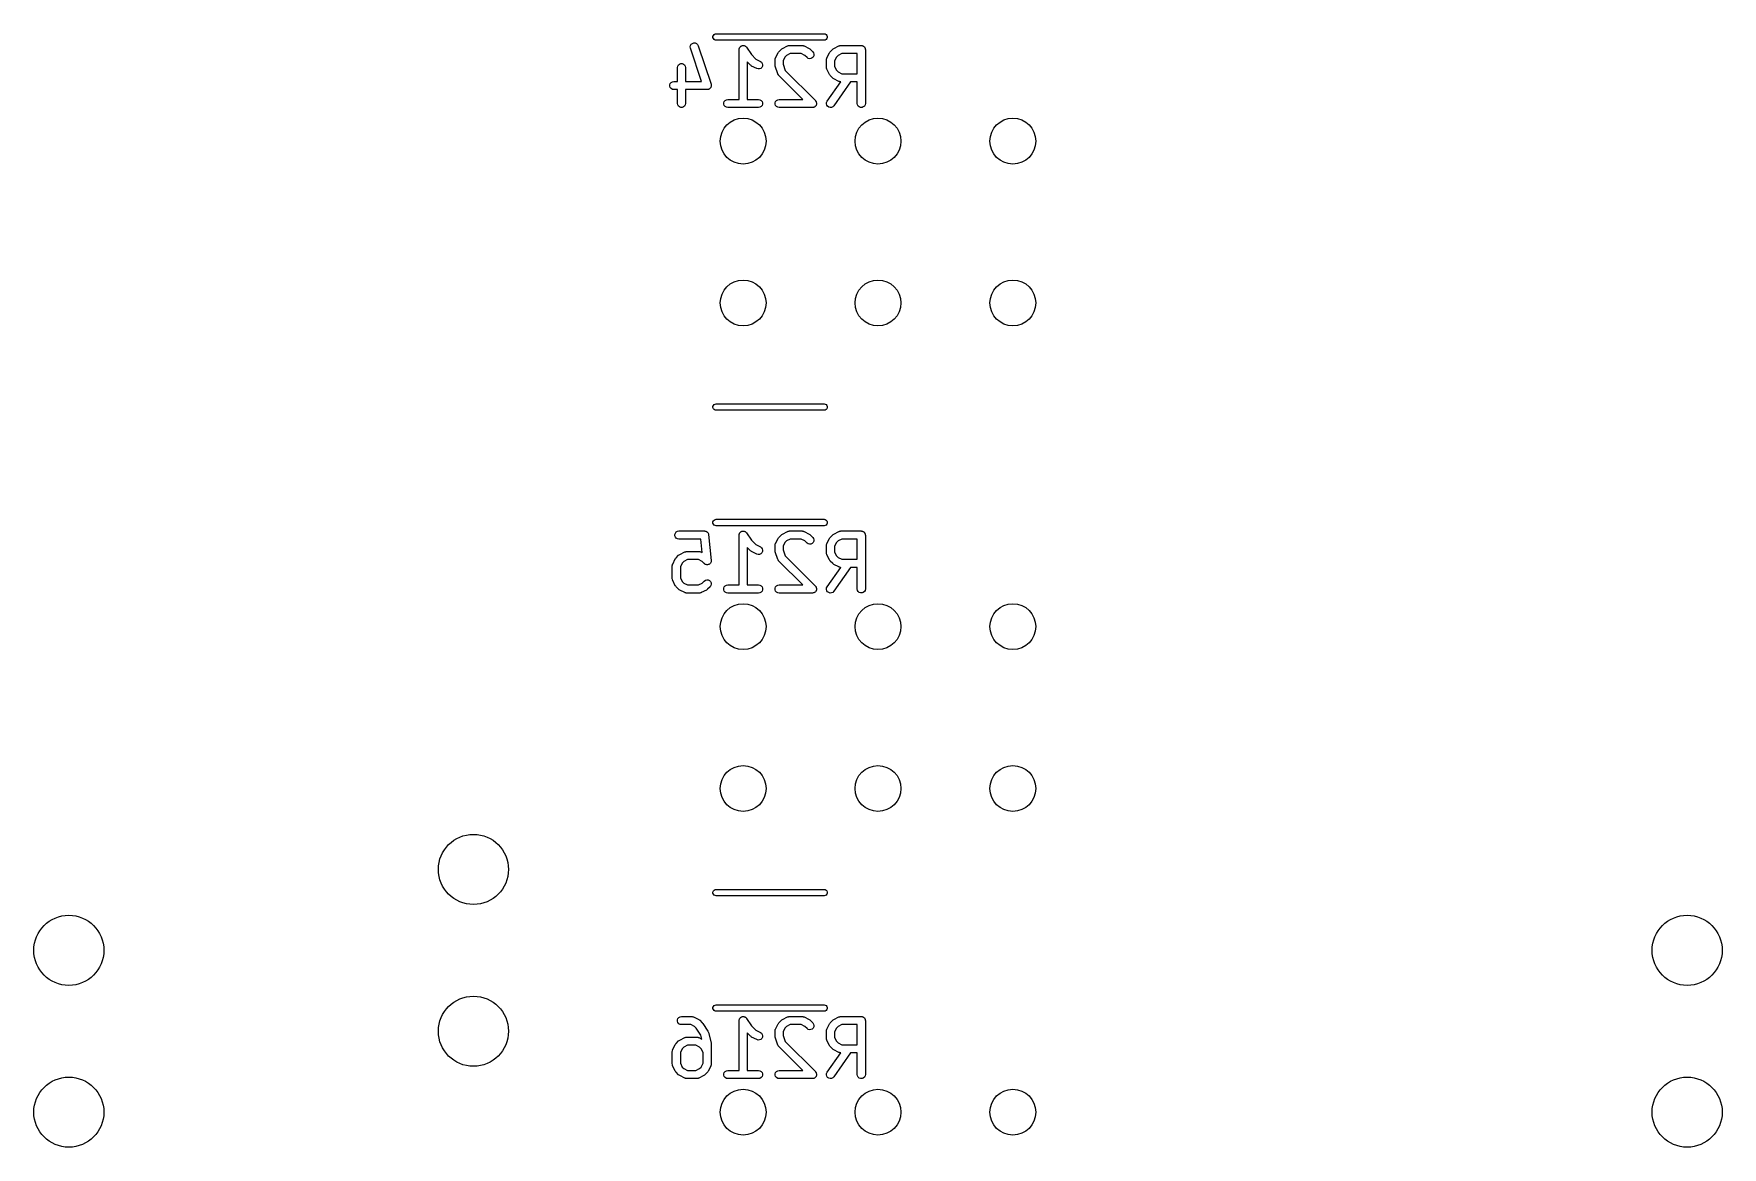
# Model space of a CAD drawing. Extents: x 25 to 326, y -201 to -21.
# Drawn here: x 59.35 to 90.65, y -200.65 to -180.01 of the extents above; entities that cross this region are included whole.
import ezdxf

# ---------------------------------------------------------------- set-up
doc = ezdxf.new("R2010")
doc.units = 0
doc.header["$MEASUREMENT"] = 0
doc.layers.add('BLACK', color=7, linetype='CONTINUOUS')

msp = doc.modelspace()

# ---------------------------------------------------------------- linework, layer by layer
at = {"layer": 'Black'}
for p, q in [((71.5203, -180.253), (71.5255, -180.227)), ((71.5241, -180.278), (71.5203, -180.253)), ((71.7293, -180.894), (71.5241, -180.278)), ((71.5255, -180.227), (71.5391, -180.205)), ((71.5391, -180.205), (71.5595, -180.189)), ((71.5595, -180.189), (71.5842, -180.181)), ((71.5842, -180.181), (71.6103, -180.181)), ((71.6103, -180.181), (71.6345, -180.191)), ((71.6345, -180.191), (71.654, -180.208)), ((71.654, -180.208), (71.6664, -180.231)), ((71.6664, -180.231), (71.9045, -180.945)), ((71.9409, -180.06), (71.948, -180.04)), ((71.9409, -180.08), (71.9409, -180.06)), ((71.948, -180.1), (71.9409, -180.08)), ((71.948, -180.04), (71.9614, -180.024)), ((71.9614, -180.116), (71.948, -180.1)), ((71.9614, -180.024), (71.9795, -180.014)), ((71.9795, -180.126), (71.9614, -180.116)), ((71.9795, -180.014), (72, -180.01)), ((72, -180.13), (71.9795, -180.126)), ((72, -180.01), (74, -180.01)), ((74, -180.13), (72, -180.13)), ((72.4255, -180.294), (72.428, -180.286)), ((72.428, -180.286), (72.4295, -180.277)), ((72.4295, -180.277), (72.4316, -180.273)), ((72.4316, -180.273), (72.4328, -180.269)), ((72.4328, -180.269), (72.4381, -180.262)), ((72.4381, -180.262), (72.4425, -180.254)), ((72.4425, -180.254), (72.4457, -180.252)), ((72.4457, -180.252), (72.4482, -180.248)), ((72.4482, -180.248), (72.4556, -180.243)), ((72.4556, -180.243), (72.4625, -180.237)), ((72.4625, -180.237), (72.4664, -180.236)), ((72.4664, -180.236), (72.4699, -180.234)), ((72.4699, -180.234), (72.4786, -180.232)), ((72.4786, -180.232), (72.487, -180.229)), ((72.487, -180.229), (72.4911, -180.229)), ((72.4911, -180.229), (72.4952, -180.228)), ((72.4952, -180.228), (72.5041, -180.229)), ((72.5041, -180.229), (72.513, -180.229)), ((72.513, -180.229), (72.5169, -180.23)), ((72.5169, -180.23), (72.5211, -180.23)), ((72.5211, -180.23), (72.5291, -180.234)), ((72.5291, -180.234), (72.5375, -180.237)), ((72.5375, -180.237), (72.5407, -180.24)), ((72.5407, -180.24), (72.5444, -180.242)), ((72.5444, -180.242), (72.5506, -180.248)), ((72.5506, -180.248), (72.5575, -180.254)), ((72.5575, -180.254), (72.5595, -180.258)), ((72.5595, -180.258), (72.5624, -180.261)), ((72.5624, -180.261), (72.6535, -180.397)), ((73.2187, -180.29), (73.2284, -180.283)), ((73.2284, -180.283), (73.3236, -180.235)), ((73.3236, -180.235), (73.3277, -180.234)), ((73.3277, -180.234), (73.3315, -180.232)), ((73.3315, -180.232), (73.3401, -180.23)), ((73.3401, -180.23), (73.3486, -180.228)), ((73.3486, -180.228), (73.3529, -180.228)), ((73.3529, -180.228), (73.3571, -180.227)), ((73.3571, -180.227), (73.5952, -180.227)), ((73.5952, -180.227), (73.5995, -180.228)), ((73.5995, -180.228), (73.6038, -180.228)), ((73.6038, -180.228), (73.6122, -180.23)), ((73.6122, -180.23), (73.6209, -180.232)), ((73.6209, -180.232), (73.6246, -180.234)), ((73.6246, -180.234), (73.6288, -180.235)), ((73.6288, -180.235), (73.724, -180.283)), ((73.724, -180.283), (73.7337, -180.29)), ((74, -180.01), (74.0205, -180.014)), ((74.0205, -180.126), (74, -180.13)), ((74.0205, -180.014), (74.0386, -180.024)), ((74.0386, -180.116), (74.0205, -180.126)), ((74.0386, -180.024), (74.052, -180.04)), ((74.052, -180.1), (74.0386, -180.116)), ((74.052, -180.04), (74.0591, -180.06)), ((74.0591, -180.08), (74.052, -180.1)), ((74.0591, -180.06), (74.0591, -180.08)), ((74.1711, -180.29), (74.1807, -180.283)), ((74.1807, -180.283), (74.276, -180.235)), ((74.276, -180.235), (74.2801, -180.234)), ((74.2801, -180.234), (74.2839, -180.232)), ((74.2839, -180.232), (74.2925, -180.23)), ((74.2925, -180.23), (74.3009, -180.228)), ((74.3009, -180.228), (74.3053, -180.228)), ((74.3053, -180.228), (74.3095, -180.227)), ((74.3095, -180.227), (74.6905, -180.227)), ((74.6905, -180.227), (74.6969, -180.229)), ((74.6969, -180.229), (74.7035, -180.229)), ((74.7035, -180.229), (74.7097, -180.231)), ((74.7097, -180.231), (74.7161, -180.232)), ((74.7161, -180.232), (74.7218, -180.235)), ((74.7218, -180.235), (74.728, -180.237)), ((74.728, -180.237), (74.733, -180.242)), ((74.733, -180.242), (74.7387, -180.245)), ((74.7387, -180.245), (74.7429, -180.25)), ((74.7429, -180.25), (74.7479, -180.254)), ((74.7479, -180.254), (74.7512, -180.26)), ((74.7512, -180.26), (74.7554, -180.265)), ((74.7554, -180.265), (74.7577, -180.271)), ((74.7577, -180.271), (74.761, -180.277)), ((74.761, -180.277), (74.7621, -180.283)), ((74.7621, -180.283), (74.7643, -180.289)), ((71.2867, -180.61), (71.2997, -180.588)), ((71.2997, -180.588), (71.3196, -180.571)), ((71.3196, -180.571), (71.3441, -180.562)), ((71.3441, -180.562), (71.3702, -180.562)), ((71.3702, -180.562), (71.3946, -180.571)), ((71.3946, -180.571), (71.4146, -180.588)), ((71.4146, -180.588), (71.4276, -180.61)), ((72.425, -180.302), (72.4257, -180.298)), ((72.425, -181.227), (72.425, -180.302)), ((72.4257, -180.298), (72.4255, -180.294)), ((72.6374, -180.594), (72.575, -180.531)), ((72.575, -180.531), (72.575, -181.227)), ((72.6473, -180.6), (72.6374, -180.594)), ((72.6569, -180.608), (72.6473, -180.6)), ((72.6535, -180.397), (72.7349, -180.479)), ((72.7349, -180.479), (72.8193, -180.521)), ((72.8193, -180.521), (72.8402, -180.537)), ((72.8402, -180.537), (72.8545, -180.558)), ((72.8545, -180.558), (72.8606, -180.584)), ((72.8606, -180.584), (72.8576, -180.609)), ((73.0917, -180.493), (73.0924, -180.489)), ((73.0917, -180.588), (73.0917, -180.493)), ((73.0938, -180.6), (73.0917, -180.588)), ((73.0922, -180.484), (73.0947, -180.476)), ((73.0924, -180.489), (73.0922, -180.484)), ((73.0955, -180.612), (73.0938, -180.6)), ((73.0947, -180.476), (73.0962, -180.467)), ((73.0962, -180.467), (73.0984, -180.463)), ((73.0984, -180.463), (73.0996, -180.459)), ((73.0996, -180.459), (73.1472, -180.364)), ((73.1472, -180.364), (73.1544, -180.354)), ((73.1544, -180.354), (73.1613, -180.345)), ((73.1613, -180.345), (73.2089, -180.297)), ((73.2089, -180.297), (73.2187, -180.29)), ((73.2759, -180.442), (73.2417, -180.511)), ((73.2417, -180.511), (73.2417, -180.576)), ((73.2417, -180.576), (73.2798, -180.69)), ((73.3063, -180.412), (73.2759, -180.442)), ((73.3748, -180.377), (73.3063, -180.412)), ((73.5775, -180.377), (73.3748, -180.377)), ((73.646, -180.412), (73.5775, -180.377)), ((73.6851, -180.451), (73.646, -180.412)), ((73.7064, -180.466), (73.6851, -180.451)), ((73.7316, -180.472), (73.7064, -180.466)), ((73.7575, -180.47), (73.7316, -180.472)), ((73.7337, -180.29), (73.7435, -180.297)), ((73.7435, -180.297), (73.7911, -180.345)), ((73.7811, -180.459), (73.7575, -180.47)), ((73.7995, -180.441), (73.7811, -180.459)), ((73.7911, -180.345), (73.8061, -180.366)), ((73.8105, -180.417), (73.7995, -180.441)), ((73.8061, -180.366), (73.8128, -180.391)), ((73.8128, -180.391), (73.8105, -180.417)), ((74.044, -180.493), (74.0448, -180.489)), ((74.044, -180.636), (74.044, -180.493)), ((74.0445, -180.484), (74.047, -180.476)), ((74.0448, -180.489), (74.0445, -180.484)), ((74.047, -180.476), (74.0486, -180.467)), ((74.0486, -180.467), (74.0507, -180.463)), ((74.0507, -180.463), (74.052, -180.459)), ((74.052, -180.459), (74.0996, -180.364)), ((74.0996, -180.364), (74.1067, -180.354)), ((74.1067, -180.354), (74.1136, -180.345)), ((74.1136, -180.345), (74.1613, -180.297)), ((74.1613, -180.297), (74.1711, -180.29)), ((74.2283, -180.442), (74.194, -180.511)), ((74.194, -180.511), (74.194, -180.618)), ((74.2587, -180.412), (74.2283, -180.442)), ((74.3272, -180.377), (74.2587, -180.412)), ((74.6155, -180.377), (74.3272, -180.377)), ((74.6155, -180.751), (74.6155, -180.377)), ((74.7643, -180.289), (74.7643, -180.296)), ((74.7643, -180.296), (74.7655, -180.302)), ((74.7655, -180.302), (74.7655, -181.302)), ((71.1493, -180.932), (71.1661, -180.912)), ((71.1661, -180.912), (71.1886, -180.899)), ((71.1886, -180.899), (71.2143, -180.894)), ((71.2143, -180.894), (71.2821, -180.894)), ((71.2821, -180.636), (71.2867, -180.61)), ((71.2821, -180.894), (71.2821, -180.636)), ((71.4276, -180.61), (71.4321, -180.636)), ((71.4321, -180.636), (71.4321, -180.894)), ((71.4321, -180.894), (71.7293, -180.894)), ((72.7522, -180.655), (72.6569, -180.608)), ((72.7771, -180.663), (72.7522, -180.655)), ((72.8031, -180.661), (72.7771, -180.663)), ((72.827, -180.651), (72.8031, -180.661)), ((72.846, -180.633), (72.827, -180.651)), ((72.8576, -180.609), (72.846, -180.633)), ((73.1431, -180.755), (73.0955, -180.612)), ((73.1452, -180.758), (73.1431, -180.755)), ((73.1463, -180.763), (73.1452, -180.758)), ((73.1513, -180.77), (73.1463, -180.763)), ((73.1555, -180.778), (73.1513, -180.77)), ((73.1588, -180.78), (73.1555, -180.778)), ((73.1613, -180.784), (73.1588, -180.78)), ((73.6046, -181.227), (73.1613, -180.784)), ((73.2798, -180.69), (73.8387, -181.249)), ((74.0448, -180.64), (74.044, -180.636)), ((74.0445, -180.644), (74.0448, -180.64)), ((74.047, -180.653), (74.0445, -180.644)), ((74.0486, -180.661), (74.047, -180.653)), ((74.0507, -180.665), (74.0486, -180.661)), ((74.052, -180.669), (74.0507, -180.665)), ((74.0996, -180.764), (74.052, -180.669)), ((74.0576, -181.259), (74.3085, -180.901)), ((74.1067, -180.774), (74.0996, -180.764)), ((74.1136, -180.784), (74.1067, -180.774)), ((74.1613, -180.832), (74.1136, -180.784)), ((74.1711, -180.838), (74.1613, -180.832)), ((74.1807, -180.846), (74.1711, -180.838)), ((74.4914, -180.901), (74.1805, -181.345)), ((74.276, -180.893), (74.1807, -180.846)), ((74.194, -180.618), (74.2283, -180.687)), ((74.2283, -180.687), (74.2587, -180.717)), ((74.2587, -180.717), (74.3272, -180.751)), ((74.2801, -180.895), (74.276, -180.893)), ((74.2839, -180.897), (74.2801, -180.895)), ((74.2925, -180.898), (74.2839, -180.897)), ((74.3009, -180.901), (74.2925, -180.898)), ((74.3053, -180.9), (74.3009, -180.901)), ((74.3085, -180.901), (74.3053, -180.9)), ((74.3272, -180.751), (74.6155, -180.751)), ((74.6155, -180.901), (74.4914, -180.901)), ((74.6155, -181.302), (74.6155, -180.901)), ((71.1404, -180.956), (71.1493, -180.932)), ((71.1404, -180.982), (71.1404, -180.956)), ((71.1493, -181.007), (71.1404, -180.982)), ((71.1661, -181.027), (71.1493, -181.007)), ((71.1886, -181.04), (71.1661, -181.027)), ((71.2143, -181.044), (71.1886, -181.04)), ((71.2821, -181.044), (71.2143, -181.044)), ((71.2821, -181.302), (71.2821, -181.044)), ((71.8333, -181.044), (71.4321, -181.044)), ((71.4321, -181.044), (71.4321, -181.302)), ((71.8388, -181.043), (71.8333, -181.044)), ((71.8443, -181.043), (71.8388, -181.043)), ((71.8515, -181.041), (71.8443, -181.043)), ((71.859, -181.04), (71.8515, -181.041)), ((71.8638, -181.037), (71.859, -181.04)), ((71.869, -181.035), (71.8638, -181.037)), ((71.875, -181.03), (71.869, -181.035)), ((71.8815, -181.027), (71.875, -181.03)), ((71.8851, -181.022), (71.8815, -181.027)), ((71.8894, -181.019), (71.8851, -181.022)), ((71.8934, -181.012), (71.8894, -181.019)), ((71.8983, -181.007), (71.8934, -181.012)), ((71.9002, -181.001), (71.8983, -181.007)), ((71.9031, -180.997), (71.9002, -181.001)), ((71.9046, -180.989), (71.9031, -180.997)), ((71.9045, -180.945), (71.9053, -180.951)), ((71.9072, -180.982), (71.9046, -180.989)), ((71.9053, -180.951), (71.9072, -180.956)), ((71.9072, -180.956), (71.9072, -180.964)), ((71.9072, -180.964), (71.9083, -180.971)), ((71.9083, -180.971), (71.9072, -180.977)), ((71.9072, -180.977), (71.9072, -180.982)), ((72.1886, -181.232), (72.2143, -181.227)), ((72.2143, -181.227), (72.425, -181.227)), ((72.575, -181.227), (72.7857, -181.227)), ((72.7857, -181.227), (72.8114, -181.232)), ((73.141, -181.232), (73.1667, -181.227)), ((73.1667, -181.227), (73.6046, -181.227)), ((71.2867, -181.328), (71.2821, -181.302)), ((71.2997, -181.351), (71.2867, -181.328)), ((71.3196, -181.367), (71.2997, -181.351)), ((71.3441, -181.376), (71.3196, -181.367)), ((71.3702, -181.376), (71.3441, -181.376)), ((71.3946, -181.367), (71.3702, -181.376)), ((71.4146, -181.351), (71.3946, -181.367)), ((71.4276, -181.328), (71.4146, -181.351)), ((71.4321, -181.302), (71.4276, -181.328)), ((72.1404, -181.289), (72.1493, -181.265)), ((72.1404, -181.315), (72.1404, -181.289)), ((72.1493, -181.34), (72.1404, -181.315)), ((72.1493, -181.265), (72.1661, -181.245)), ((72.1661, -181.36), (72.1493, -181.34)), ((72.1661, -181.245), (72.1886, -181.232)), ((72.1886, -181.373), (72.1661, -181.36)), ((72.2143, -181.377), (72.1886, -181.373)), ((72.7857, -181.377), (72.2143, -181.377)), ((72.8114, -181.373), (72.7857, -181.377)), ((72.8114, -181.232), (72.8339, -181.245)), ((72.8339, -181.36), (72.8114, -181.373)), ((72.8339, -181.245), (72.8507, -181.265)), ((72.8507, -181.34), (72.8339, -181.36)), ((72.8507, -181.265), (72.8596, -181.289)), ((72.8596, -181.315), (72.8507, -181.34)), ((72.8596, -181.289), (72.8596, -181.315)), ((73.0928, -181.289), (73.1017, -181.265)), ((73.0928, -181.315), (73.0928, -181.289)), ((73.1017, -181.34), (73.0928, -181.315)), ((73.1017, -181.265), (73.1185, -181.245)), ((73.1185, -181.36), (73.1017, -181.34)), ((73.1185, -181.245), (73.141, -181.232)), ((73.141, -181.373), (73.1185, -181.36)), ((73.1667, -181.377), (73.141, -181.373)), ((73.7857, -181.377), (73.1667, -181.377)), ((73.7954, -181.376), (73.7857, -181.377)), ((73.8051, -181.375), (73.7954, -181.376)), ((73.8081, -181.373), (73.8051, -181.375)), ((73.8114, -181.373), (73.8081, -181.373)), ((73.8198, -181.368), (73.8114, -181.373)), ((73.8287, -181.364), (73.8198, -181.368)), ((73.8311, -181.361), (73.8287, -181.364)), ((73.8339, -181.36), (73.8311, -181.361)), ((73.8402, -181.352), (73.8339, -181.36)), ((73.8387, -181.249), (73.8444, -181.257)), ((73.8472, -181.345), (73.8402, -181.352)), ((73.8444, -181.257), (73.8507, -181.265)), ((73.8485, -181.342), (73.8472, -181.345)), ((73.8507, -181.34), (73.8485, -181.342)), ((73.8507, -181.265), (73.8518, -181.268)), ((73.854, -181.331), (73.8507, -181.34)), ((73.8518, -181.268), (73.8537, -181.271)), ((73.8537, -181.271), (73.8562, -181.28)), ((73.8582, -181.322), (73.854, -181.331)), ((73.8562, -181.28), (73.8596, -181.289)), ((73.8584, -181.319), (73.8582, -181.322)), ((73.8596, -181.315), (73.8584, -181.319)), ((73.8596, -181.289), (73.8596, -181.293)), ((73.8596, -181.293), (73.8604, -181.296)), ((73.8604, -181.296), (73.8596, -181.306)), ((73.8596, -181.306), (73.8596, -181.315)), ((74.0443, -181.309), (74.0466, -181.283)), ((74.0511, -181.334), (74.0443, -181.309)), ((74.0466, -181.283), (74.0576, -181.259)), ((74.066, -181.355), (74.0511, -181.334)), ((74.0874, -181.37), (74.066, -181.355)), ((74.1125, -181.377), (74.0874, -181.37)), ((74.1385, -181.375), (74.1125, -181.377)), ((74.1621, -181.364), (74.1385, -181.375)), ((74.1805, -181.345), (74.1621, -181.364)), ((74.62, -181.328), (74.6155, -181.302)), ((74.633, -181.351), (74.62, -181.328)), ((74.653, -181.367), (74.633, -181.351)), ((74.6775, -181.376), (74.653, -181.367)), ((74.7035, -181.376), (74.6775, -181.376)), ((74.728, -181.367), (74.7035, -181.376)), ((74.7479, -181.351), (74.728, -181.367)), ((74.761, -181.328), (74.7479, -181.351)), ((74.7655, -181.302), (74.761, -181.328)), ((71.9409, -186.92), (71.948, -186.9)), ((71.9409, -186.94), (71.9409, -186.92)), ((71.948, -186.96), (71.9409, -186.94)), ((71.948, -186.9), (71.9614, -186.884)), ((71.9614, -186.976), (71.948, -186.96)), ((71.9614, -186.884), (71.9795, -186.874)), ((71.9795, -186.986), (71.9614, -186.976)), ((71.9795, -186.874), (72, -186.87)), ((72, -186.99), (71.9795, -186.986)), ((72, -186.87), (74, -186.87)), ((74, -186.99), (72, -186.99)), ((74, -186.87), (74.0205, -186.874)), ((74.0205, -186.986), (74, -186.99)), ((74.0205, -186.874), (74.0386, -186.884)), ((74.0386, -186.976), (74.0205, -186.986)), ((74.0386, -186.884), (74.052, -186.9)), ((74.052, -186.96), (74.0386, -186.976)), ((74.052, -186.9), (74.0591, -186.92)), ((74.0591, -186.94), (74.052, -186.96)), ((74.0591, -186.92), (74.0591, -186.94)), ((71.9409, -189.06), (71.948, -189.04)), ((71.948, -189.04), (71.9614, -189.024)), ((71.9614, -189.024), (71.9795, -189.014)), ((71.9795, -189.014), (72, -189.01)), ((72, -189.01), (74, -189.01)), ((74, -189.01), (74.0205, -189.014)), ((74.0205, -189.014), (74.0386, -189.024)), ((74.0386, -189.024), (74.052, -189.04)), ((74.052, -189.04), (74.0591, -189.06)), ((71.2357, -189.289), (71.2446, -189.265)), ((71.2357, -189.315), (71.2357, -189.289)), ((71.2446, -189.34), (71.2357, -189.315)), ((71.2446, -189.265), (71.2613, -189.245)), ((71.2613, -189.36), (71.2446, -189.34)), ((71.2613, -189.245), (71.2839, -189.232)), ((71.2839, -189.373), (71.2613, -189.36)), ((71.2839, -189.232), (71.3095, -189.227)), ((71.3095, -189.227), (71.7857, -189.227)), ((71.7857, -189.227), (71.7885, -189.228)), ((71.7885, -189.228), (71.7913, -189.228)), ((71.7913, -189.228), (71.8013, -189.23)), ((71.8013, -189.23), (71.8114, -189.232)), ((71.8114, -189.232), (71.8138, -189.233)), ((71.8138, -189.233), (71.8166, -189.234)), ((71.8166, -189.234), (71.825, -189.24)), ((71.825, -189.24), (71.8339, -189.245)), ((71.8339, -189.245), (71.8357, -189.247)), ((71.8357, -189.247), (71.8381, -189.249)), ((71.8381, -189.249), (71.8441, -189.257)), ((71.8441, -189.257), (71.8507, -189.265)), ((71.8507, -189.265), (71.8516, -189.268)), ((71.8516, -189.268), (71.8533, -189.27)), ((71.8533, -189.27), (71.8561, -189.28)), ((71.8561, -189.28), (71.8596, -189.289)), ((71.8596, -189.289), (71.8596, -189.292)), ((71.8596, -189.292), (71.8603, -189.295)), ((71.8603, -189.295), (71.908, -189.771)), ((71.9409, -189.08), (71.9409, -189.06)), ((71.948, -189.1), (71.9409, -189.08)), ((71.9614, -189.116), (71.948, -189.1)), ((71.9795, -189.126), (71.9614, -189.116)), ((72, -189.13), (71.9795, -189.126)), ((74, -189.13), (72, -189.13)), ((72.425, -189.302), (72.4257, -189.298)), ((72.425, -190.227), (72.425, -189.302)), ((72.4255, -189.294), (72.428, -189.286)), ((72.4257, -189.298), (72.4255, -189.294)), ((72.428, -189.286), (72.4295, -189.277)), ((72.4295, -189.277), (72.4316, -189.273)), ((72.4316, -189.273), (72.4328, -189.269)), ((72.4328, -189.269), (72.4381, -189.262)), ((72.4381, -189.262), (72.4425, -189.254)), ((72.4425, -189.254), (72.4457, -189.252)), ((72.4457, -189.252), (72.4482, -189.248)), ((72.4482, -189.248), (72.4556, -189.243)), ((72.4556, -189.243), (72.4625, -189.237)), ((72.4625, -189.237), (72.4664, -189.236)), ((72.4664, -189.236), (72.4699, -189.234)), ((72.4699, -189.234), (72.4786, -189.232)), ((72.4786, -189.232), (72.487, -189.229)), ((72.487, -189.229), (72.4911, -189.229)), ((72.4911, -189.229), (72.4952, -189.228)), ((72.4952, -189.228), (72.5041, -189.229)), ((72.5041, -189.229), (72.513, -189.229)), ((72.513, -189.229), (72.5169, -189.23)), ((72.5169, -189.23), (72.5211, -189.23)), ((72.5211, -189.23), (72.5291, -189.234)), ((72.5291, -189.234), (72.5375, -189.237)), ((72.5375, -189.237), (72.5407, -189.24)), ((72.5407, -189.24), (72.5444, -189.242)), ((72.5444, -189.242), (72.5506, -189.248)), ((72.5506, -189.248), (72.5575, -189.254)), ((72.5575, -189.254), (72.5595, -189.258)), ((72.5595, -189.258), (72.5624, -189.261)), ((72.5624, -189.261), (72.6535, -189.397)), ((73.0996, -189.459), (73.1472, -189.364)), ((73.1472, -189.364), (73.1544, -189.354)), ((73.1544, -189.354), (73.1613, -189.345)), ((73.1613, -189.345), (73.2089, -189.297)), ((73.2089, -189.297), (73.2187, -189.29)), ((73.2187, -189.29), (73.2284, -189.283)), ((73.2284, -189.283), (73.3236, -189.235)), ((73.3236, -189.235), (73.3277, -189.234)), ((73.3277, -189.234), (73.3315, -189.232)), ((73.3315, -189.232), (73.3401, -189.23)), ((73.3401, -189.23), (73.3486, -189.228)), ((73.3486, -189.228), (73.3529, -189.228)), ((73.3529, -189.228), (73.3571, -189.227)), ((73.3571, -189.227), (73.5952, -189.227)), ((73.5952, -189.227), (73.5995, -189.228)), ((73.5995, -189.228), (73.6038, -189.228)), ((73.6038, -189.228), (73.6122, -189.23)), ((73.6122, -189.23), (73.6209, -189.232)), ((73.6209, -189.232), (73.6246, -189.234)), ((73.6246, -189.234), (73.6288, -189.235)), ((73.6288, -189.235), (73.724, -189.283)), ((73.724, -189.283), (73.7337, -189.29)), ((73.7337, -189.29), (73.7435, -189.297)), ((73.7435, -189.297), (73.7911, -189.345)), ((73.7911, -189.345), (73.8061, -189.366)), ((74.0205, -189.126), (74, -189.13)), ((74.0386, -189.116), (74.0205, -189.126)), ((74.052, -189.1), (74.0386, -189.116)), ((74.0591, -189.08), (74.052, -189.1)), ((74.052, -189.459), (74.0996, -189.364)), ((74.0591, -189.06), (74.0591, -189.08)), ((74.0996, -189.364), (74.1067, -189.354)), ((74.1067, -189.354), (74.1136, -189.345)), ((74.1136, -189.345), (74.1613, -189.297)), ((74.1613, -189.297), (74.1711, -189.29)), ((74.1711, -189.29), (74.1807, -189.283)), ((74.1807, -189.283), (74.276, -189.235)), ((74.276, -189.235), (74.2801, -189.234)), ((74.2801, -189.234), (74.2839, -189.232)), ((74.2839, -189.232), (74.2925, -189.23)), ((74.2925, -189.23), (74.3009, -189.228)), ((74.3009, -189.228), (74.3053, -189.228)), ((74.3053, -189.228), (74.3095, -189.227)), ((74.3095, -189.227), (74.6905, -189.227)), ((74.6905, -189.227), (74.6969, -189.229)), ((74.6969, -189.229), (74.7035, -189.229)), ((74.7035, -189.229), (74.7097, -189.231)), ((74.7097, -189.231), (74.7161, -189.232)), ((74.7161, -189.232), (74.7218, -189.235)), ((74.7218, -189.235), (74.728, -189.237)), ((74.728, -189.237), (74.733, -189.242)), ((74.733, -189.242), (74.7387, -189.245)), ((74.7387, -189.245), (74.7429, -189.25)), ((74.7429, -189.25), (74.7479, -189.254)), ((74.7479, -189.254), (74.7512, -189.26)), ((74.7512, -189.26), (74.7554, -189.265)), ((74.7554, -189.265), (74.7577, -189.271)), ((74.7577, -189.271), (74.761, -189.277)), ((74.761, -189.277), (74.7621, -189.283)), ((74.7621, -189.283), (74.7643, -189.289)), ((74.7643, -189.289), (74.7643, -189.296)), ((74.7643, -189.296), (74.7655, -189.302)), ((74.7655, -189.302), (74.7655, -190.302)), ((71.2565, -189.726), (71.3041, -189.678)), ((71.3095, -189.377), (71.2839, -189.373)), ((71.3041, -189.678), (71.3139, -189.671)), ((71.7178, -189.377), (71.3095, -189.377)), ((71.3139, -189.671), (71.3236, -189.664)), ((71.3236, -189.664), (71.4188, -189.616)), ((71.4188, -189.616), (71.423, -189.615)), ((71.423, -189.615), (71.4267, -189.613)), ((71.4267, -189.613), (71.4354, -189.611)), ((71.4354, -189.611), (71.4438, -189.609)), ((71.4438, -189.609), (71.4481, -189.609)), ((71.4481, -189.609), (71.4524, -189.608)), ((71.4524, -189.608), (71.6905, -189.608)), ((71.6905, -189.608), (71.6947, -189.609)), ((71.6947, -189.609), (71.699, -189.609)), ((71.699, -189.609), (71.7075, -189.611)), ((71.7075, -189.611), (71.7161, -189.613)), ((71.7161, -189.613), (71.7199, -189.615)), ((71.7427, -189.626), (71.7178, -189.377)), ((71.7199, -189.615), (71.724, -189.616)), ((71.724, -189.616), (71.7427, -189.626)), ((72.6374, -189.594), (72.575, -189.531)), ((72.575, -189.531), (72.575, -190.227)), ((72.6473, -189.6), (72.6374, -189.594)), ((72.6569, -189.608), (72.6473, -189.6)), ((72.6535, -189.397), (72.7349, -189.479)), ((72.7522, -189.655), (72.6569, -189.608)), ((72.7349, -189.479), (72.8193, -189.521)), ((72.7771, -189.663), (72.7522, -189.655)), ((72.8031, -189.661), (72.7771, -189.663)), ((72.827, -189.651), (72.8031, -189.661)), ((72.8193, -189.521), (72.8402, -189.537)), ((72.846, -189.633), (72.827, -189.651)), ((72.8402, -189.537), (72.8545, -189.558)), ((72.8576, -189.609), (72.846, -189.633)), ((72.8545, -189.558), (72.8606, -189.584)), ((72.8606, -189.584), (72.8576, -189.609)), ((73.0917, -189.493), (73.0924, -189.489)), ((73.0917, -189.588), (73.0917, -189.493)), ((73.0938, -189.6), (73.0917, -189.588)), ((73.0922, -189.484), (73.0947, -189.476)), ((73.0924, -189.489), (73.0922, -189.484)), ((73.0955, -189.612), (73.0938, -189.6)), ((73.0947, -189.476), (73.0962, -189.467)), ((73.1431, -189.755), (73.0955, -189.612)), ((73.0962, -189.467), (73.0984, -189.463)), ((73.0984, -189.463), (73.0996, -189.459)), ((73.2759, -189.442), (73.2417, -189.511)), ((73.2417, -189.511), (73.2417, -189.576)), ((73.2417, -189.576), (73.2798, -189.69)), ((73.3063, -189.412), (73.2759, -189.442)), ((73.3748, -189.377), (73.3063, -189.412)), ((73.5775, -189.377), (73.3748, -189.377)), ((73.646, -189.412), (73.5775, -189.377)), ((73.6851, -189.451), (73.646, -189.412)), ((73.7064, -189.466), (73.6851, -189.451)), ((73.7316, -189.472), (73.7064, -189.466)), ((73.7575, -189.47), (73.7316, -189.472)), ((73.7811, -189.459), (73.7575, -189.47)), ((73.7995, -189.441), (73.7811, -189.459)), ((73.8105, -189.417), (73.7995, -189.441)), ((73.8061, -189.366), (73.8128, -189.391)), ((73.8128, -189.391), (73.8105, -189.417)), ((74.044, -189.493), (74.0448, -189.489)), ((74.044, -189.636), (74.044, -189.493)), ((74.0448, -189.64), (74.044, -189.636)), ((74.0445, -189.484), (74.047, -189.476)), ((74.0448, -189.489), (74.0445, -189.484)), ((74.0445, -189.644), (74.0448, -189.64)), ((74.047, -189.653), (74.0445, -189.644)), ((74.047, -189.476), (74.0486, -189.467)), ((74.0486, -189.661), (74.047, -189.653)), ((74.0486, -189.467), (74.0507, -189.463)), ((74.0507, -189.665), (74.0486, -189.661)), ((74.0507, -189.463), (74.052, -189.459)), ((74.052, -189.669), (74.0507, -189.665)), ((74.0996, -189.764), (74.052, -189.669)), ((74.2283, -189.442), (74.194, -189.511)), ((74.194, -189.511), (74.194, -189.618)), ((74.194, -189.618), (74.2283, -189.687)), ((74.2587, -189.412), (74.2283, -189.442)), ((74.3272, -189.377), (74.2587, -189.412)), ((74.6155, -189.377), (74.3272, -189.377)), ((74.6155, -189.751), (74.6155, -189.377)), ((71.1869, -189.874), (71.1877, -189.87)), ((71.1869, -190.112), (71.1869, -189.874)), ((71.1874, -189.865), (71.1899, -189.857)), ((71.1877, -189.87), (71.1874, -189.865)), ((71.1899, -189.857), (71.1914, -189.848)), ((71.1914, -189.848), (71.1936, -189.844)), ((71.1936, -189.844), (71.1948, -189.84)), ((71.1948, -189.84), (71.2424, -189.745)), ((71.2424, -189.745), (71.2496, -189.735)), ((71.2496, -189.735), (71.2565, -189.726)), ((71.3712, -189.823), (71.3369, -189.892)), ((71.3369, -189.892), (71.3369, -190.094)), ((71.4016, -189.793), (71.3712, -189.823)), ((71.4701, -189.758), (71.4016, -189.793)), ((71.6728, -189.758), (71.4701, -189.758)), ((71.7413, -189.793), (71.6728, -189.758)), ((71.7803, -189.832), (71.7413, -189.793)), ((71.7807, -189.832), (71.7803, -189.832)), ((71.781, -189.832), (71.7807, -189.832)), ((71.7914, -189.839), (71.781, -189.832)), ((71.8016, -189.847), (71.7914, -189.839)), ((71.8021, -189.847), (71.8016, -189.847)), ((71.8025, -189.847), (71.8021, -189.847)), ((71.8147, -189.85), (71.8025, -189.847)), ((71.8268, -189.853), (71.8147, -189.85)), ((71.8273, -189.853), (71.8268, -189.853)), ((71.8277, -189.853), (71.8273, -189.853)), ((71.8403, -189.852), (71.8277, -189.853)), ((71.8527, -189.851), (71.8403, -189.852)), ((71.8532, -189.851), (71.8527, -189.851)), ((71.8536, -189.851), (71.8532, -189.851)), ((71.865, -189.845), (71.8536, -189.851)), ((71.8764, -189.84), (71.865, -189.845)), ((71.8767, -189.84), (71.8764, -189.84)), ((71.8771, -189.839), (71.8767, -189.84)), ((71.8859, -189.83), (71.8771, -189.839)), ((71.8948, -189.822), (71.8859, -189.83)), ((71.895, -189.821), (71.8948, -189.822)), ((71.8953, -189.821), (71.895, -189.821)), ((71.9005, -189.809), (71.8953, -189.821)), ((71.9058, -189.798), (71.9005, -189.809)), ((71.906, -189.797), (71.9058, -189.798)), ((71.9058, -189.798), (71.9058, -189.798)), ((71.907, -189.784), (71.906, -189.797)), ((71.908, -189.772), (71.907, -189.784)), ((71.908, -189.771), (71.9079, -189.772)), ((71.9079, -189.772), (71.908, -189.772)), ((73.1452, -189.758), (73.1431, -189.755)), ((73.1463, -189.763), (73.1452, -189.758)), ((73.1513, -189.77), (73.1463, -189.763)), ((73.1555, -189.778), (73.1513, -189.77)), ((73.1588, -189.78), (73.1555, -189.778)), ((73.1613, -189.784), (73.1588, -189.78)), ((73.6046, -190.227), (73.1613, -189.784)), ((73.2798, -189.69), (73.8387, -190.249)), ((74.0576, -190.259), (74.3085, -189.901)), ((74.1067, -189.774), (74.0996, -189.764)), ((74.1136, -189.784), (74.1067, -189.774)), ((74.1613, -189.832), (74.1136, -189.784)), ((74.1711, -189.838), (74.1613, -189.832)), ((74.1807, -189.846), (74.1711, -189.838)), ((74.4914, -189.901), (74.1805, -190.345)), ((74.276, -189.893), (74.1807, -189.846)), ((74.2283, -189.687), (74.2587, -189.717)), ((74.2587, -189.717), (74.3272, -189.751)), ((74.2801, -189.895), (74.276, -189.893)), ((74.2839, -189.897), (74.2801, -189.895)), ((74.2925, -189.898), (74.2839, -189.897)), ((74.3009, -189.901), (74.2925, -189.898)), ((74.3053, -189.9), (74.3009, -189.901)), ((74.3085, -189.901), (74.3053, -189.9)), ((74.3272, -189.751), (74.6155, -189.751)), ((74.6155, -189.901), (74.4914, -189.901)), ((74.6155, -190.302), (74.6155, -189.901)), ((71.1877, -190.116), (71.1869, -190.112)), ((71.1874, -190.12), (71.1877, -190.116)), ((71.1899, -190.129), (71.1874, -190.12)), ((71.1914, -190.138), (71.1899, -190.129)), ((71.1936, -190.141), (71.1914, -190.138)), ((71.1948, -190.145), (71.1936, -190.141)), ((71.2424, -190.241), (71.1948, -190.145)), ((71.2496, -190.25), (71.2424, -190.241)), ((71.2565, -190.26), (71.2496, -190.25)), ((71.3041, -190.308), (71.2565, -190.26)), ((71.3369, -190.094), (71.3712, -190.163)), ((71.3712, -190.163), (71.4016, -190.193)), ((71.4016, -190.193), (71.4701, -190.227)), ((71.4701, -190.227), (71.6728, -190.227)), ((71.6728, -190.227), (71.7413, -190.193)), ((71.7413, -190.193), (71.7803, -190.154)), ((71.7803, -190.154), (71.8016, -190.139)), ((71.8016, -190.139), (71.8268, -190.132)), ((71.8268, -190.132), (71.8527, -190.135)), ((71.8864, -190.26), (71.8387, -190.308)), ((71.8527, -190.135), (71.8764, -190.146)), ((71.8764, -190.146), (71.8948, -190.164)), ((71.9013, -190.239), (71.8864, -190.26)), ((71.8948, -190.164), (71.9058, -190.188)), ((71.908, -190.214), (71.9013, -190.239)), ((71.9058, -190.188), (71.908, -190.214)), ((72.1404, -190.289), (72.1493, -190.265)), ((72.1404, -190.315), (72.1404, -190.289)), ((72.1493, -190.265), (72.1661, -190.245)), ((72.1661, -190.245), (72.1886, -190.232)), ((72.1886, -190.232), (72.2143, -190.227)), ((72.2143, -190.227), (72.425, -190.227)), ((72.575, -190.227), (72.7857, -190.227)), ((72.7857, -190.227), (72.8114, -190.232)), ((72.8114, -190.232), (72.8339, -190.245)), ((72.8339, -190.245), (72.8507, -190.265)), ((72.8507, -190.265), (72.8596, -190.289)), ((72.8596, -190.289), (72.8596, -190.315)), ((73.0928, -190.289), (73.1017, -190.265)), ((73.0928, -190.315), (73.0928, -190.289)), ((73.1017, -190.265), (73.1185, -190.245)), ((73.1185, -190.245), (73.141, -190.232)), ((73.141, -190.232), (73.1667, -190.227)), ((73.1667, -190.227), (73.6046, -190.227)), ((73.8387, -190.249), (73.8444, -190.257)), ((73.8444, -190.257), (73.8507, -190.265)), ((73.8507, -190.265), (73.8518, -190.268)), ((73.8518, -190.268), (73.8537, -190.271)), ((73.8537, -190.271), (73.8562, -190.28)), ((73.8562, -190.28), (73.8596, -190.289)), ((73.8596, -190.289), (73.8596, -190.293)), ((73.8596, -190.293), (73.8604, -190.296)), ((73.8604, -190.296), (73.8596, -190.306)), ((74.0443, -190.309), (74.0466, -190.283)), ((74.0466, -190.283), (74.0576, -190.259)), ((74.62, -190.328), (74.6155, -190.302)), ((74.7655, -190.302), (74.761, -190.328)), ((71.3139, -190.315), (71.3041, -190.308)), ((71.3236, -190.322), (71.3139, -190.315)), ((71.4188, -190.369), (71.3236, -190.322)), ((71.423, -190.371), (71.4188, -190.369)), ((71.4267, -190.373), (71.423, -190.371)), ((71.4354, -190.374), (71.4267, -190.373)), ((71.4438, -190.377), (71.4354, -190.374)), ((71.4481, -190.377), (71.4438, -190.377)), ((71.4524, -190.377), (71.4481, -190.377)), ((71.6905, -190.377), (71.4524, -190.377)), ((71.6947, -190.377), (71.6905, -190.377)), ((71.699, -190.377), (71.6947, -190.377)), ((71.7075, -190.374), (71.699, -190.377)), ((71.7161, -190.373), (71.7075, -190.374)), ((71.7199, -190.371), (71.7161, -190.373)), ((71.724, -190.369), (71.7199, -190.371)), ((71.8193, -190.322), (71.724, -190.369)), ((71.8289, -190.315), (71.8193, -190.322)), ((71.8387, -190.308), (71.8289, -190.315)), ((72.1493, -190.34), (72.1404, -190.315)), ((72.1661, -190.36), (72.1493, -190.34)), ((72.1886, -190.373), (72.1661, -190.36)), ((72.2143, -190.377), (72.1886, -190.373)), ((72.7857, -190.377), (72.2143, -190.377)), ((72.8114, -190.373), (72.7857, -190.377)), ((72.8339, -190.36), (72.8114, -190.373)), ((72.8507, -190.34), (72.8339, -190.36)), ((72.8596, -190.315), (72.8507, -190.34)), ((73.1017, -190.34), (73.0928, -190.315)), ((73.1185, -190.36), (73.1017, -190.34)), ((73.141, -190.373), (73.1185, -190.36)), ((73.1667, -190.377), (73.141, -190.373)), ((73.7857, -190.377), (73.1667, -190.377)), ((73.7954, -190.376), (73.7857, -190.377)), ((73.8051, -190.375), (73.7954, -190.376)), ((73.8081, -190.373), (73.8051, -190.375)), ((73.8114, -190.373), (73.8081, -190.373)), ((73.8198, -190.368), (73.8114, -190.373)), ((73.8287, -190.364), (73.8198, -190.368)), ((73.8311, -190.361), (73.8287, -190.364)), ((73.8339, -190.36), (73.8311, -190.361)), ((73.8402, -190.352), (73.8339, -190.36)), ((73.8472, -190.345), (73.8402, -190.352)), ((73.8485, -190.342), (73.8472, -190.345)), ((73.8507, -190.34), (73.8485, -190.342)), ((73.854, -190.331), (73.8507, -190.34)), ((73.8582, -190.322), (73.854, -190.331)), ((73.8584, -190.319), (73.8582, -190.322)), ((73.8596, -190.315), (73.8584, -190.319)), ((73.8596, -190.306), (73.8596, -190.315)), ((74.0511, -190.334), (74.0443, -190.309)), ((74.066, -190.355), (74.0511, -190.334)), ((74.0874, -190.37), (74.066, -190.355)), ((74.1125, -190.377), (74.0874, -190.37)), ((74.1385, -190.375), (74.1125, -190.377)), ((74.1621, -190.364), (74.1385, -190.375)), ((74.1805, -190.345), (74.1621, -190.364)), ((74.633, -190.351), (74.62, -190.328)), ((74.653, -190.367), (74.633, -190.351)), ((74.6775, -190.376), (74.653, -190.367)), ((74.7035, -190.376), (74.6775, -190.376)), ((74.728, -190.367), (74.7035, -190.376)), ((74.7479, -190.351), (74.728, -190.367)), ((74.761, -190.328), (74.7479, -190.351)), ((71.9409, -195.92), (71.948, -195.9)), ((71.9409, -195.94), (71.9409, -195.92)), ((71.948, -195.9), (71.9614, -195.884)), ((71.9614, -195.884), (71.9795, -195.874)), ((71.9795, -195.874), (72, -195.87)), ((72, -195.87), (74, -195.87)), ((74, -195.87), (74.0205, -195.874)), ((74.0205, -195.874), (74.0386, -195.884)), ((74.0386, -195.884), (74.052, -195.9)), ((74.052, -195.9), (74.0591, -195.92)), ((74.0591, -195.92), (74.0591, -195.94)), ((71.948, -195.96), (71.9409, -195.94)), ((71.9614, -195.976), (71.948, -195.96)), ((71.9795, -195.986), (71.9614, -195.976)), ((72, -195.99), (71.9795, -195.986)), ((74, -195.99), (72, -195.99)), ((74.0205, -195.986), (74, -195.99)), ((74.0386, -195.976), (74.0205, -195.986)), ((74.052, -195.96), (74.0386, -195.976)), ((74.0591, -195.94), (74.052, -195.96)), ((71.9409, -198.06), (71.948, -198.04)), ((71.9409, -198.08), (71.9409, -198.06)), ((71.948, -198.1), (71.9409, -198.08)), ((71.948, -198.04), (71.9614, -198.024)), ((71.9614, -198.116), (71.948, -198.1)), ((71.9614, -198.024), (71.9795, -198.014)), ((71.9795, -198.126), (71.9614, -198.116)), ((71.9795, -198.014), (72, -198.01)), ((72, -198.13), (71.9795, -198.126)), ((72, -198.01), (74, -198.01)), ((74, -198.01), (74.0205, -198.014)), ((74.0205, -198.126), (74, -198.13)), ((74.0205, -198.014), (74.0386, -198.024)), ((74.0386, -198.116), (74.0205, -198.126)), ((74.0386, -198.024), (74.052, -198.04)), ((74.052, -198.1), (74.0386, -198.116)), ((74.052, -198.04), (74.0591, -198.06)), ((74.0591, -198.08), (74.052, -198.1)), ((74.0591, -198.06), (74.0591, -198.08)), ((71.2833, -198.289), (71.2922, -198.265)), ((71.2833, -198.315), (71.2833, -198.289)), ((71.2922, -198.34), (71.2833, -198.315)), ((71.2922, -198.265), (71.3089, -198.245)), ((71.3089, -198.36), (71.2922, -198.34)), ((71.3089, -198.245), (71.3315, -198.232)), ((71.3315, -198.373), (71.3089, -198.36)), ((71.3315, -198.232), (71.3571, -198.227)), ((71.3571, -198.377), (71.3315, -198.373)), ((71.3571, -198.227), (71.5476, -198.227)), ((71.5299, -198.377), (71.3571, -198.377)), ((71.5984, -198.412), (71.5299, -198.377)), ((71.5476, -198.227), (71.5519, -198.228)), ((71.5519, -198.228), (71.5562, -198.228)), ((71.5562, -198.228), (71.5646, -198.23)), ((71.5646, -198.23), (71.5733, -198.232)), ((71.5733, -198.232), (71.577, -198.234)), ((71.577, -198.234), (71.5812, -198.235)), ((71.5812, -198.235), (71.6764, -198.283)), ((71.6322, -198.445), (71.5984, -198.412)), ((71.6764, -198.283), (71.6861, -198.29)), ((71.6861, -198.29), (71.6959, -198.297)), ((71.6959, -198.297), (71.7435, -198.345)), ((71.7435, -198.345), (71.7478, -198.351)), ((71.7478, -198.351), (71.7529, -198.356)), ((71.7529, -198.356), (71.8481, -198.499)), ((74, -198.13), (72, -198.13)), ((72.425, -198.302), (72.4257, -198.298)), ((72.425, -199.227), (72.425, -198.302)), ((72.4255, -198.294), (72.428, -198.286)), ((72.4257, -198.298), (72.4255, -198.294)), ((72.428, -198.286), (72.4295, -198.277)), ((72.4295, -198.277), (72.4316, -198.273)), ((72.4316, -198.273), (72.4328, -198.269)), ((72.4328, -198.269), (72.4381, -198.262)), ((72.4381, -198.262), (72.4425, -198.254)), ((72.4425, -198.254), (72.4457, -198.252)), ((72.4457, -198.252), (72.4482, -198.248)), ((72.4482, -198.248), (72.4556, -198.243)), ((72.4556, -198.243), (72.4625, -198.237)), ((72.4625, -198.237), (72.4664, -198.236)), ((72.4664, -198.236), (72.4699, -198.234)), ((72.4699, -198.234), (72.4786, -198.232)), ((72.4786, -198.232), (72.487, -198.229)), ((72.487, -198.229), (72.4911, -198.229)), ((72.4911, -198.229), (72.4952, -198.228)), ((72.4952, -198.228), (72.5041, -198.229)), ((72.5041, -198.229), (72.513, -198.229)), ((72.513, -198.229), (72.5169, -198.23)), ((72.5169, -198.23), (72.5211, -198.23)), ((72.5211, -198.23), (72.5291, -198.234)), ((72.5291, -198.234), (72.5375, -198.237)), ((72.5375, -198.237), (72.5407, -198.24)), ((72.5407, -198.24), (72.5444, -198.242)), ((72.5444, -198.242), (72.5506, -198.248)), ((72.5506, -198.248), (72.5575, -198.254)), ((72.5575, -198.254), (72.5595, -198.258)), ((72.5595, -198.258), (72.5624, -198.261)), ((72.5624, -198.261), (72.6535, -198.397)), ((72.6535, -198.397), (72.7349, -198.479)), ((73.0996, -198.459), (73.1472, -198.364)), ((73.1472, -198.364), (73.1544, -198.354)), ((73.1544, -198.354), (73.1613, -198.345)), ((73.1613, -198.345), (73.2089, -198.297)), ((73.2089, -198.297), (73.2187, -198.29)), ((73.2187, -198.29), (73.2284, -198.283)), ((73.2284, -198.283), (73.3236, -198.235)), ((73.2759, -198.442), (73.2417, -198.511)), ((73.3063, -198.412), (73.2759, -198.442)), ((73.3748, -198.377), (73.3063, -198.412)), ((73.3236, -198.235), (73.3277, -198.234)), ((73.3277, -198.234), (73.3315, -198.232)), ((73.3315, -198.232), (73.3401, -198.23)), ((73.3401, -198.23), (73.3486, -198.228)), ((73.3486, -198.228), (73.3529, -198.228)), ((73.3529, -198.228), (73.3571, -198.227)), ((73.3571, -198.227), (73.5952, -198.227)), ((73.5775, -198.377), (73.3748, -198.377)), ((73.646, -198.412), (73.5775, -198.377)), ((73.5952, -198.227), (73.5995, -198.228)), ((73.5995, -198.228), (73.6038, -198.228)), ((73.6038, -198.228), (73.6122, -198.23)), ((73.6122, -198.23), (73.6209, -198.232)), ((73.6209, -198.232), (73.6246, -198.234)), ((73.6246, -198.234), (73.6288, -198.235)), ((73.6288, -198.235), (73.724, -198.283)), ((73.6851, -198.451), (73.646, -198.412)), ((73.724, -198.283), (73.7337, -198.29)), ((73.7337, -198.29), (73.7435, -198.297)), ((73.7435, -198.297), (73.7911, -198.345)), ((73.7995, -198.441), (73.7811, -198.459)), ((73.7911, -198.345), (73.8061, -198.366)), ((73.8105, -198.417), (73.7995, -198.441)), ((73.8061, -198.366), (73.8128, -198.391)), ((73.8128, -198.391), (73.8105, -198.417)), ((74.052, -198.459), (74.0996, -198.364)), ((74.0996, -198.364), (74.1067, -198.354)), ((74.1067, -198.354), (74.1136, -198.345)), ((74.1136, -198.345), (74.1613, -198.297)), ((74.1613, -198.297), (74.1711, -198.29)), ((74.1711, -198.29), (74.1807, -198.283)), ((74.1807, -198.283), (74.276, -198.235)), ((74.2283, -198.442), (74.194, -198.511)), ((74.2587, -198.412), (74.2283, -198.442)), ((74.3272, -198.377), (74.2587, -198.412)), ((74.276, -198.235), (74.2801, -198.234)), ((74.2801, -198.234), (74.2839, -198.232)), ((74.2839, -198.232), (74.2925, -198.23)), ((74.2925, -198.23), (74.3009, -198.228)), ((74.3009, -198.228), (74.3053, -198.228)), ((74.3053, -198.228), (74.3095, -198.227)), ((74.3095, -198.227), (74.6905, -198.227)), ((74.6155, -198.377), (74.3272, -198.377)), ((74.6155, -198.751), (74.6155, -198.377)), ((74.6905, -198.227), (74.6969, -198.229)), ((74.6969, -198.229), (74.7035, -198.229)), ((74.7035, -198.229), (74.7097, -198.231)), ((74.7097, -198.231), (74.7161, -198.232)), ((74.7161, -198.232), (74.7218, -198.235)), ((74.7218, -198.235), (74.728, -198.237)), ((74.728, -198.237), (74.733, -198.242)), ((74.733, -198.242), (74.7387, -198.245)), ((74.7387, -198.245), (74.7429, -198.25)), ((74.7429, -198.25), (74.7479, -198.254)), ((74.7479, -198.254), (74.7512, -198.26)), ((74.7512, -198.26), (74.7554, -198.265)), ((74.7554, -198.265), (74.7577, -198.271)), ((74.7577, -198.271), (74.761, -198.277)), ((74.761, -198.277), (74.7621, -198.283)), ((74.7621, -198.283), (74.7643, -198.289)), ((74.7643, -198.289), (74.7643, -198.296)), ((74.7643, -198.296), (74.7655, -198.302)), ((74.7655, -198.302), (74.7655, -199.302)), ((71.1948, -198.84), (71.2424, -198.745)), ((71.2424, -198.745), (71.2496, -198.735)), ((71.2496, -198.735), (71.2565, -198.726)), ((71.2565, -198.726), (71.3041, -198.678)), ((71.3041, -198.678), (71.3139, -198.671)), ((71.3139, -198.671), (71.3236, -198.664)), ((71.3236, -198.664), (71.4188, -198.616)), ((71.4188, -198.616), (71.423, -198.615)), ((71.423, -198.615), (71.4267, -198.613)), ((71.4267, -198.613), (71.4354, -198.611)), ((71.4354, -198.611), (71.4438, -198.609)), ((71.4438, -198.609), (71.4481, -198.609)), ((71.4481, -198.609), (71.4524, -198.608)), ((71.4524, -198.608), (71.6429, -198.608)), ((71.7161, -198.571), (71.6322, -198.445)), ((71.6429, -198.608), (71.6471, -198.609)), ((71.6471, -198.609), (71.6514, -198.609)), ((71.6514, -198.609), (71.6599, -198.611)), ((71.6599, -198.611), (71.6685, -198.613)), ((71.6685, -198.613), (71.6723, -198.615)), ((71.6723, -198.615), (71.6764, -198.616)), ((71.6764, -198.616), (71.7346, -198.645)), ((71.7346, -198.645), (71.7161, -198.571)), ((71.8481, -198.499), (71.8533, -198.511)), ((71.8533, -198.511), (71.8585, -198.522)), ((71.8585, -198.522), (71.9061, -198.713)), ((71.9061, -198.713), (71.9067, -198.722)), ((71.9067, -198.722), (71.9083, -198.731)), ((71.9083, -198.731), (71.9083, -199.112)), ((72.6374, -198.594), (72.575, -198.531)), ((72.575, -198.531), (72.575, -199.227)), ((72.6473, -198.6), (72.6374, -198.594)), ((72.6569, -198.608), (72.6473, -198.6)), ((72.7522, -198.655), (72.6569, -198.608)), ((72.7349, -198.479), (72.8193, -198.521)), ((72.7771, -198.663), (72.7522, -198.655)), ((72.8031, -198.661), (72.7771, -198.663)), ((72.827, -198.651), (72.8031, -198.661)), ((72.8193, -198.521), (72.8402, -198.537)), ((72.846, -198.633), (72.827, -198.651)), ((72.8402, -198.537), (72.8545, -198.558)), ((72.8576, -198.609), (72.846, -198.633)), ((72.8545, -198.558), (72.8606, -198.584)), ((72.8606, -198.584), (72.8576, -198.609)), ((73.0917, -198.493), (73.0924, -198.489)), ((73.0917, -198.588), (73.0917, -198.493)), ((73.0938, -198.6), (73.0917, -198.588)), ((73.0922, -198.484), (73.0947, -198.476)), ((73.0924, -198.489), (73.0922, -198.484)), ((73.0955, -198.612), (73.0938, -198.6)), ((73.0947, -198.476), (73.0962, -198.467)), ((73.1431, -198.755), (73.0955, -198.612)), ((73.0962, -198.467), (73.0984, -198.463)), ((73.0984, -198.463), (73.0996, -198.459)), ((73.1452, -198.758), (73.1431, -198.755)), ((73.2417, -198.511), (73.2417, -198.576)), ((73.2417, -198.576), (73.2798, -198.69)), ((73.2798, -198.69), (73.8387, -199.249)), ((73.7064, -198.466), (73.6851, -198.451)), ((73.7316, -198.472), (73.7064, -198.466)), ((73.7575, -198.47), (73.7316, -198.472)), ((73.7811, -198.459), (73.7575, -198.47)), ((74.044, -198.493), (74.0448, -198.489)), ((74.044, -198.636), (74.044, -198.493)), ((74.0448, -198.64), (74.044, -198.636)), ((74.0445, -198.484), (74.047, -198.476)), ((74.0448, -198.489), (74.0445, -198.484)), ((74.0445, -198.644), (74.0448, -198.64)), ((74.047, -198.653), (74.0445, -198.644)), ((74.047, -198.476), (74.0486, -198.467)), ((74.0486, -198.661), (74.047, -198.653)), ((74.0486, -198.467), (74.0507, -198.463)), ((74.0507, -198.665), (74.0486, -198.661)), ((74.0507, -198.463), (74.052, -198.459)), ((74.052, -198.669), (74.0507, -198.665)), ((74.0996, -198.764), (74.052, -198.669)), ((74.194, -198.511), (74.194, -198.618)), ((74.194, -198.618), (74.2283, -198.687)), ((74.2283, -198.687), (74.2587, -198.717)), ((74.2587, -198.717), (74.3272, -198.751)), ((74.3272, -198.751), (74.6155, -198.751)), ((71.1869, -198.874), (71.1877, -198.87)), ((71.1869, -199.112), (71.1869, -198.874)), ((71.1874, -198.865), (71.1899, -198.857)), ((71.1877, -198.87), (71.1874, -198.865)), ((71.1899, -198.857), (71.1914, -198.848)), ((71.1914, -198.848), (71.1936, -198.844)), ((71.1936, -198.844), (71.1948, -198.84)), ((71.3712, -198.823), (71.3369, -198.892)), ((71.3369, -198.892), (71.3369, -199.094)), ((71.4016, -198.793), (71.3712, -198.823)), ((71.4701, -198.758), (71.4016, -198.793)), ((71.6252, -198.758), (71.4701, -198.758)), ((71.6937, -198.793), (71.6252, -198.758)), ((71.7241, -198.823), (71.6937, -198.793)), ((71.7583, -198.892), (71.7241, -198.823)), ((71.7583, -199.094), (71.7583, -198.892)), ((73.1463, -198.763), (73.1452, -198.758)), ((73.1513, -198.77), (73.1463, -198.763)), ((73.1555, -198.778), (73.1513, -198.77)), ((73.1588, -198.78), (73.1555, -198.778)), ((73.1613, -198.784), (73.1588, -198.78)), ((73.6046, -199.227), (73.1613, -198.784)), ((74.0576, -199.259), (74.3085, -198.901)), ((74.1067, -198.774), (74.0996, -198.764)), ((74.1136, -198.784), (74.1067, -198.774)), ((74.1613, -198.832), (74.1136, -198.784)), ((74.1711, -198.838), (74.1613, -198.832)), ((74.1807, -198.846), (74.1711, -198.838)), ((74.4914, -198.901), (74.1805, -199.345)), ((74.276, -198.893), (74.1807, -198.846)), ((74.2801, -198.895), (74.276, -198.893)), ((74.2839, -198.897), (74.2801, -198.895)), ((74.2925, -198.898), (74.2839, -198.897)), ((74.3009, -198.901), (74.2925, -198.898)), ((74.3053, -198.9), (74.3009, -198.901)), ((74.3085, -198.901), (74.3053, -198.9)), ((74.6155, -198.901), (74.4914, -198.901)), ((74.6155, -199.302), (74.6155, -198.901)), ((71.1877, -199.116), (71.1869, -199.112)), ((71.1874, -199.12), (71.1877, -199.116)), ((71.1899, -199.129), (71.1874, -199.12)), ((71.1914, -199.138), (71.1899, -199.129)), ((71.1936, -199.141), (71.1914, -199.138)), ((71.1948, -199.145), (71.1936, -199.141)), ((71.2424, -199.241), (71.1948, -199.145)), ((71.2496, -199.25), (71.2424, -199.241)), ((71.2565, -199.26), (71.2496, -199.25)), ((71.3041, -199.308), (71.2565, -199.26)), ((71.3139, -199.315), (71.3041, -199.308)), ((71.3236, -199.322), (71.3139, -199.315)), ((71.4188, -199.369), (71.3236, -199.322)), ((71.3369, -199.094), (71.3712, -199.163)), ((71.3712, -199.163), (71.4016, -199.193)), ((71.4016, -199.193), (71.4701, -199.227)), ((71.423, -199.371), (71.4188, -199.369)), ((71.4267, -199.373), (71.423, -199.371)), ((71.4354, -199.374), (71.4267, -199.373)), ((71.4438, -199.377), (71.4354, -199.374)), ((71.4481, -199.377), (71.4438, -199.377)), ((71.4524, -199.377), (71.4481, -199.377)), ((71.6429, -199.377), (71.4524, -199.377)), ((71.4701, -199.227), (71.6252, -199.227)), ((71.6252, -199.227), (71.6937, -199.193)), ((71.6471, -199.377), (71.6429, -199.377)), ((71.6514, -199.377), (71.6471, -199.377)), ((71.6599, -199.374), (71.6514, -199.377)), ((71.6685, -199.373), (71.6599, -199.374)), ((71.6723, -199.371), (71.6685, -199.373)), ((71.6764, -199.369), (71.6723, -199.371)), ((71.7716, -199.322), (71.6764, -199.369)), ((71.6937, -199.193), (71.7241, -199.163)), ((71.7241, -199.163), (71.7583, -199.094)), ((71.7813, -199.315), (71.7716, -199.322)), ((71.7911, -199.308), (71.7813, -199.315)), ((71.8387, -199.26), (71.7911, -199.308)), ((71.8456, -199.25), (71.8387, -199.26)), ((71.8528, -199.241), (71.8456, -199.25)), ((71.9004, -199.145), (71.8528, -199.241)), ((71.9016, -199.141), (71.9004, -199.145)), ((71.9038, -199.138), (71.9016, -199.141)), ((71.9053, -199.129), (71.9038, -199.138)), ((71.9078, -199.12), (71.9053, -199.129)), ((71.9083, -199.112), (71.9076, -199.116)), ((71.9076, -199.116), (71.9078, -199.12)), ((72.1404, -199.289), (72.1493, -199.265)), ((72.1404, -199.315), (72.1404, -199.289)), ((72.1493, -199.34), (72.1404, -199.315)), ((72.1493, -199.265), (72.1661, -199.245)), ((72.1661, -199.36), (72.1493, -199.34)), ((72.1661, -199.245), (72.1886, -199.232)), ((72.1886, -199.373), (72.1661, -199.36)), ((72.1886, -199.232), (72.2143, -199.227)), ((72.2143, -199.377), (72.1886, -199.373)), ((72.2143, -199.227), (72.425, -199.227)), ((72.7857, -199.377), (72.2143, -199.377)), ((72.575, -199.227), (72.7857, -199.227)), ((72.7857, -199.227), (72.8114, -199.232)), ((72.8114, -199.373), (72.7857, -199.377)), ((72.8114, -199.232), (72.8339, -199.245)), ((72.8339, -199.36), (72.8114, -199.373)), ((72.8339, -199.245), (72.8507, -199.265)), ((72.8507, -199.34), (72.8339, -199.36)), ((72.8507, -199.265), (72.8596, -199.289)), ((72.8596, -199.315), (72.8507, -199.34)), ((72.8596, -199.289), (72.8596, -199.315)), ((73.0928, -199.289), (73.1017, -199.265)), ((73.0928, -199.315), (73.0928, -199.289)), ((73.1017, -199.34), (73.0928, -199.315)), ((73.1017, -199.265), (73.1185, -199.245)), ((73.1185, -199.36), (73.1017, -199.34)), ((73.1185, -199.245), (73.141, -199.232)), ((73.141, -199.373), (73.1185, -199.36)), ((73.141, -199.232), (73.1667, -199.227)), ((73.1667, -199.377), (73.141, -199.373)), ((73.1667, -199.227), (73.6046, -199.227)), ((73.7857, -199.377), (73.1667, -199.377)), ((73.7954, -199.376), (73.7857, -199.377)), ((73.8051, -199.375), (73.7954, -199.376)), ((73.8081, -199.373), (73.8051, -199.375)), ((73.8114, -199.373), (73.8081, -199.373)), ((73.8198, -199.368), (73.8114, -199.373)), ((73.8287, -199.364), (73.8198, -199.368)), ((73.8311, -199.361), (73.8287, -199.364)), ((73.8339, -199.36), (73.8311, -199.361)), ((73.8402, -199.352), (73.8339, -199.36)), ((73.8387, -199.249), (73.8444, -199.257)), ((73.8472, -199.345), (73.8402, -199.352)), ((73.8444, -199.257), (73.8507, -199.265)), ((73.8485, -199.342), (73.8472, -199.345)), ((73.8507, -199.34), (73.8485, -199.342)), ((73.8507, -199.265), (73.8518, -199.268)), ((73.854, -199.331), (73.8507, -199.34)), ((73.8518, -199.268), (73.8537, -199.271)), ((73.8537, -199.271), (73.8562, -199.28)), ((73.8582, -199.322), (73.854, -199.331)), ((73.8562, -199.28), (73.8596, -199.289)), ((73.8584, -199.319), (73.8582, -199.322)), ((73.8596, -199.315), (73.8584, -199.319)), ((73.8596, -199.289), (73.8596, -199.293)), ((73.8596, -199.293), (73.8604, -199.296)), ((73.8604, -199.296), (73.8596, -199.306)), ((73.8596, -199.306), (73.8596, -199.315)), ((74.0443, -199.309), (74.0466, -199.283)), ((74.0511, -199.334), (74.0443, -199.309)), ((74.0466, -199.283), (74.0576, -199.259)), ((74.066, -199.355), (74.0511, -199.334)), ((74.0874, -199.37), (74.066, -199.355)), ((74.1125, -199.377), (74.0874, -199.37)), ((74.1385, -199.375), (74.1125, -199.377)), ((74.1621, -199.364), (74.1385, -199.375)), ((74.1805, -199.345), (74.1621, -199.364)), ((74.62, -199.328), (74.6155, -199.302)), ((74.633, -199.351), (74.62, -199.328)), ((74.653, -199.367), (74.633, -199.351)), ((74.6775, -199.376), (74.653, -199.367)), ((74.7035, -199.376), (74.6775, -199.376)), ((74.728, -199.367), (74.7035, -199.376)), ((74.7479, -199.351), (74.728, -199.367)), ((74.761, -199.328), (74.7479, -199.351)), ((74.7655, -199.302), (74.761, -199.328))]:
    msp.add_line(p, q, dxfattribs=at)
for centre, radius in [((72.5, -182), 0.425), ((75, -182), 0.425), ((77.5, -182), 0.425), ((72.5, -185), 0.425), ((75, -185), 0.425), ((77.5, -185), 0.425), ((72.5, -191), 0.425), ((75, -191), 0.425), ((77.5, -191), 0.425), ((72.5, -194), 0.425), ((75, -194), 0.425), ((77.5, -194), 0.425), ((67.5, -195.5), 0.65), ((60, -197), 0.65), ((90, -197), 0.65), ((67.5, -198.5), 0.65), ((60, -200), 0.65), ((90, -200), 0.65), ((72.5, -200), 0.425), ((75, -200), 0.425), ((77.5, -200), 0.425)]:
    msp.add_circle(centre, radius, dxfattribs=at)

doc.saveas('drawing.dxf')
